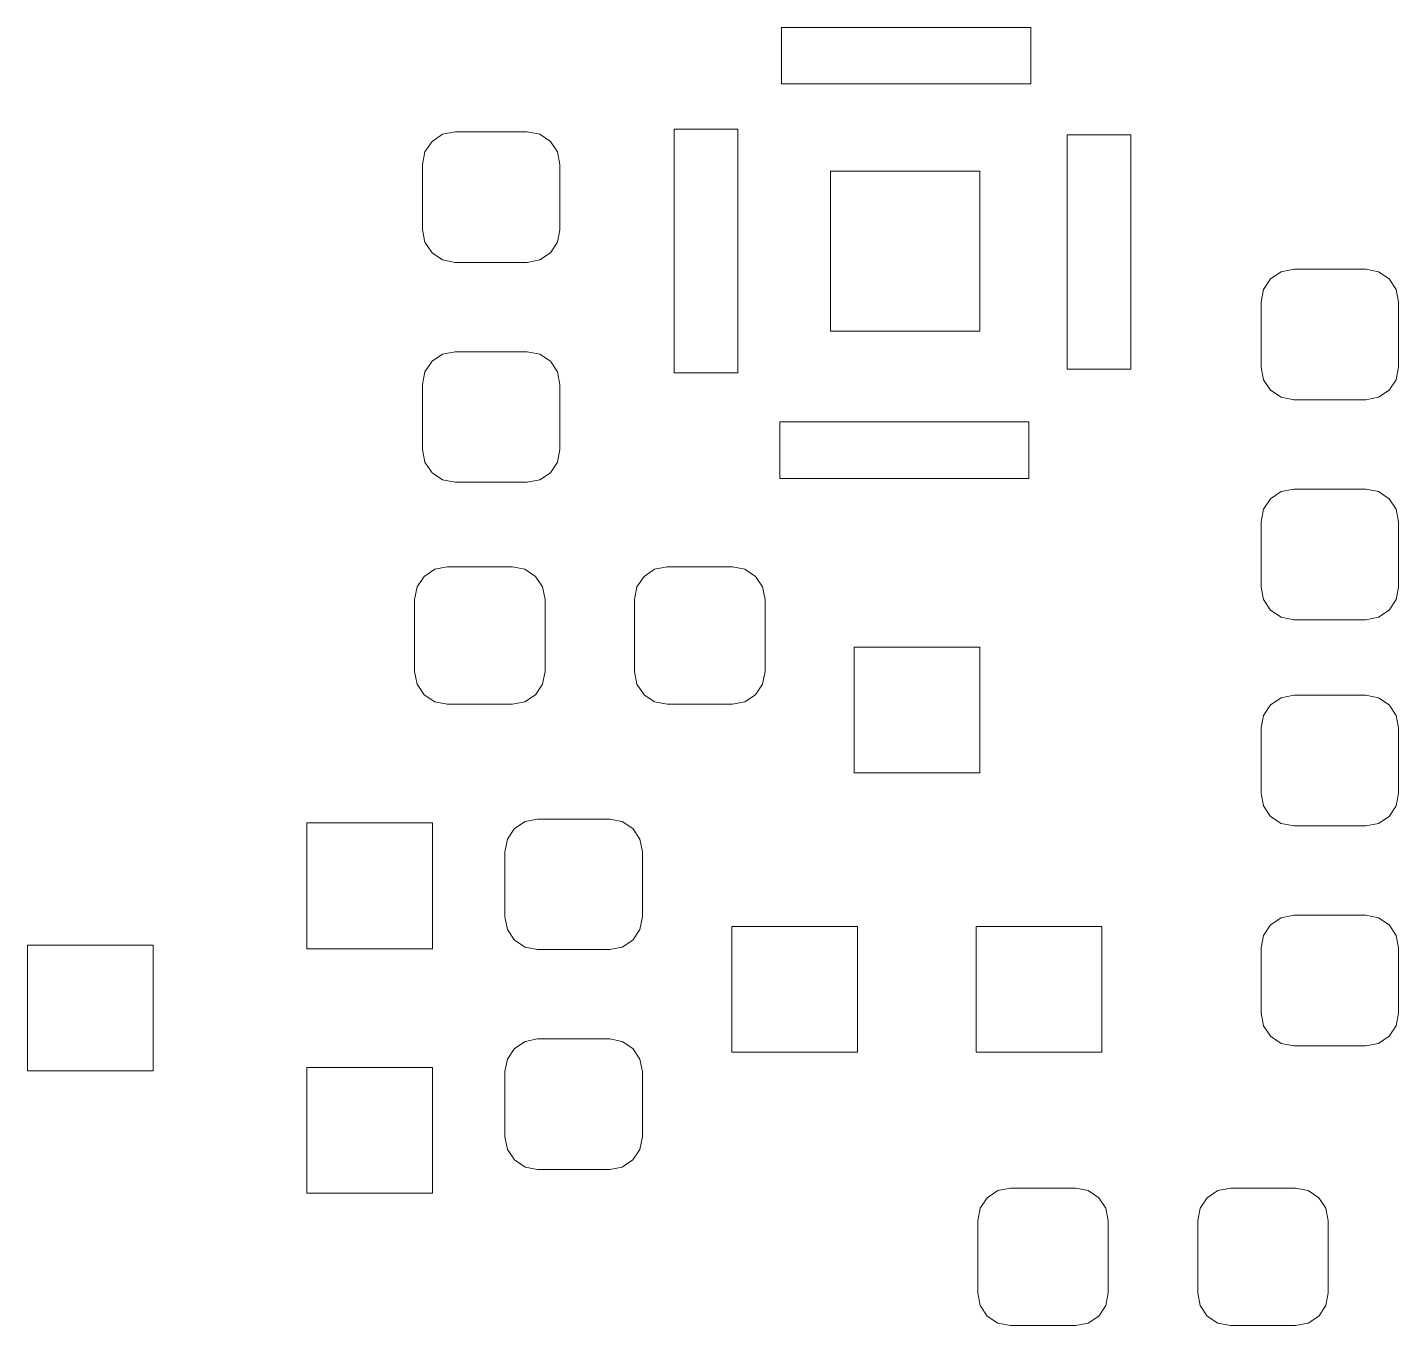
# Model space of a CAD drawing. Header units: millimetres. Extents: x -38 to 35, y -96 to 126.
# Drawn here: x 14.05 to 24.02, y 65.08 to 74.53 of the extents above; entities that cross this region are included whole.
import ezdxf

# ---------------------------------------------------------------- set-up
doc = ezdxf.new("R2010")
doc.units = ezdxf.units.MM
doc.header["$MEASUREMENT"] = 0
doc.layers.add('Layer 1', color=7, linetype='Continuous')

msp = doc.modelspace()

# ---------------------------------------------------------------- linework, layer by layer
at = {"layer": 'Layer 1', "color": 250, "lineweight": 20}
for points in [[(21.3439, 74.1182), (21.3439, 74.1182), (19.5314, 74.1182), (19.5314, 74.1182), (19.5314, 74.1182), (19.5314, 74.1182), (19.5314, 74.5284), (19.5314, 74.5284), (19.5314, 74.5284), (19.5314, 74.5284), (21.3439, 74.5284), (21.3439, 74.5284), (21.3439, 74.5284), (21.3439, 74.5284), (21.3439, 74.1182), (21.3439, 74.1182)], [(19.2139, 72.0148), (19.2139, 72.0148), (18.7509, 72.0148), (18.7509, 72.0148), (18.7509, 72.0148), (18.7509, 72.0148), (18.7509, 73.7876), (18.7509, 73.7876), (18.7509, 73.7876), (18.7509, 73.7876), (19.2139, 73.7876), (19.2139, 73.7876), (19.2139, 73.7876), (19.2139, 73.7876), (19.2139, 72.0148), (19.2139, 72.0148)], [(22.0715, 72.0414), (22.0715, 72.0414), (21.6085, 72.0414), (21.6085, 72.0414), (21.6085, 72.0414), (21.6085, 72.0414), (21.6085, 73.7479), (21.6085, 73.7479), (21.6085, 73.7479), (21.6085, 73.7479), (22.0715, 73.7479), (22.0715, 73.7479), (22.0715, 73.7479), (22.0715, 73.7479), (22.0715, 72.0414), (22.0715, 72.0414)], [(20.9735, 72.3192), (20.9735, 72.3192), (19.8887, 72.3192), (19.8887, 72.3192), (19.8887, 72.3192), (19.8887, 72.3192), (19.8887, 73.4834), (19.8887, 73.4834), (19.8887, 73.4834), (19.8887, 73.4834), (20.9735, 73.4834), (20.9735, 73.4834), (20.9735, 73.4834), (20.9735, 73.4834), (20.9735, 72.3192), (20.9735, 72.3192)], [(21.3307, 71.2475), (21.3307, 71.2475), (19.5182, 71.2475), (19.5182, 71.2475), (19.5182, 71.2475), (19.5182, 71.2475), (19.5182, 71.6577), (19.5182, 71.6577), (19.5182, 71.6577), (19.5182, 71.6577), (21.3307, 71.6577), (21.3307, 71.6577), (21.3307, 71.6577), (21.3307, 71.6577), (21.3307, 71.2475), (21.3307, 71.2475)]]:
    msp.add_open_spline(points, degree=3, knots=[0, 0, 0, 0, 0.2, 0.2, 0.2, 0.2, 0.4, 0.4, 0.4, 0.4, 0.6, 0.6, 0.6, 0.6, 1, 1, 1, 1], dxfattribs=at)
at = {"layer": 'Layer 1', "lineweight": 9}
for points, knots in [([(17.6822, 72.819), (17.6822, 72.819), (17.7731, 72.8371), (17.7731, 72.8371), (17.7731, 72.8371), (17.7731, 72.8371), (17.8501, 72.8886), (17.8501, 72.8886), (17.8501, 72.8886), (17.8501, 72.8886), (17.9016, 72.9656), (17.9016, 72.9656), (17.9016, 72.9656), (17.9016, 72.9656), (17.9197, 73.0565), (17.9197, 73.0565), (17.9197, 73.0565), (17.9197, 73.0565), (17.9197, 73.5315), (17.9197, 73.5315), (17.9197, 73.5315), (17.9197, 73.5315), (17.9016, 73.6224), (17.9016, 73.6224), (17.9016, 73.6224), (17.9016, 73.6224), (17.8501, 73.6994), (17.8501, 73.6994), (17.8501, 73.6994), (17.8501, 73.6994), (17.7731, 73.7509), (17.7731, 73.7509), (17.7731, 73.7509), (17.7731, 73.7509), (17.6822, 73.769), (17.6822, 73.769), (17.6822, 73.769), (17.6822, 73.769), (17.1572, 73.769), (17.1572, 73.769), (17.1572, 73.769), (17.1572, 73.769), (17.0663, 73.7509), (17.0663, 73.7509), (17.0663, 73.7509), (17.0663, 73.7509), (16.9893, 73.6994), (16.9893, 73.6994), (16.9893, 73.6994), (16.9893, 73.6994), (16.9378, 73.6224), (16.9378, 73.6224), (16.9378, 73.6224), (16.9378, 73.6224), (16.9197, 73.5315), (16.9197, 73.5315), (16.9197, 73.5315), (16.9197, 73.5315), (16.9197, 73.0565), (16.9197, 73.0565), (16.9197, 73.0565), (16.9197, 73.0565), (16.9378, 72.9656), (16.9378, 72.9656), (16.9378, 72.9656), (16.9378, 72.9656), (16.9893, 72.8886), (16.9893, 72.8886), (16.9893, 72.8886), (16.9893, 72.8886), (17.0663, 72.8371), (17.0663, 72.8371), (17.0663, 72.8371), (17.0663, 72.8371), (17.1572, 72.819), (17.1572, 72.819), (17.1572, 72.819), (17.1572, 72.819), (17.6822, 72.819), (17.6822, 72.819)], [0, 0, 0, 0, 0.047619, 0.047619, 0.047619, 0.047619, 0.095238, 0.095238, 0.095238, 0.095238, 0.142857, 0.142857, 0.142857, 0.142857, 0.190476, 0.190476, 0.190476, 0.190476, 0.238095, 0.238095, 0.238095, 0.238095, 0.285714, 0.285714, 0.285714, 0.285714, 0.333333, 0.333333, 0.333333, 0.333333, 0.380952, 0.380952, 0.380952, 0.380952, 0.428571, 0.428571, 0.428571, 0.428571, 0.47619, 0.47619, 0.47619, 0.47619, 0.52381, 0.52381, 0.52381, 0.52381, 0.571429, 0.571429, 0.571429, 0.571429, 0.619048, 0.619048, 0.619048, 0.619048, 0.666667, 0.666667, 0.666667, 0.666667, 0.714286, 0.714286, 0.714286, 0.714286, 0.761905, 0.761905, 0.761905, 0.761905, 0.809524, 0.809524, 0.809524, 0.809524, 0.857143, 0.857143, 0.857143, 0.857143, 0.904762, 0.904762, 0.904762, 0.904762, 1, 1, 1, 1]), ([(23.7822, 71.819), (23.7822, 71.819), (23.8731, 71.8371), (23.8731, 71.8371), (23.8731, 71.8371), (23.8731, 71.8371), (23.9501, 71.8886), (23.9501, 71.8886), (23.9501, 71.8886), (23.9501, 71.8886), (24.0016, 71.9656), (24.0016, 71.9656), (24.0016, 71.9656), (24.0016, 71.9656), (24.0197, 72.0565), (24.0197, 72.0565), (24.0197, 72.0565), (24.0197, 72.0565), (24.0197, 72.5315), (24.0197, 72.5315), (24.0197, 72.5315), (24.0197, 72.5315), (24.0016, 72.6224), (24.0016, 72.6224), (24.0016, 72.6224), (24.0016, 72.6224), (23.9501, 72.6994), (23.9501, 72.6994), (23.9501, 72.6994), (23.9501, 72.6994), (23.8731, 72.7509), (23.8731, 72.7509), (23.8731, 72.7509), (23.8731, 72.7509), (23.7822, 72.769), (23.7822, 72.769), (23.7822, 72.769), (23.7822, 72.769), (23.2572, 72.769), (23.2572, 72.769), (23.2572, 72.769), (23.2572, 72.769), (23.1663, 72.7509), (23.1663, 72.7509), (23.1663, 72.7509), (23.1663, 72.7509), (23.0893, 72.6994), (23.0893, 72.6994), (23.0893, 72.6994), (23.0893, 72.6994), (23.0378, 72.6224), (23.0378, 72.6224), (23.0378, 72.6224), (23.0378, 72.6224), (23.0197, 72.5315), (23.0197, 72.5315), (23.0197, 72.5315), (23.0197, 72.5315), (23.0197, 72.0565), (23.0197, 72.0565), (23.0197, 72.0565), (23.0197, 72.0565), (23.0378, 71.9656), (23.0378, 71.9656), (23.0378, 71.9656), (23.0378, 71.9656), (23.0893, 71.8886), (23.0893, 71.8886), (23.0893, 71.8886), (23.0893, 71.8886), (23.1663, 71.8371), (23.1663, 71.8371), (23.1663, 71.8371), (23.1663, 71.8371), (23.2572, 71.819), (23.2572, 71.819), (23.2572, 71.819), (23.2572, 71.819), (23.7822, 71.819), (23.7822, 71.819)], [0, 0, 0, 0, 0.047619, 0.047619, 0.047619, 0.047619, 0.095238, 0.095238, 0.095238, 0.095238, 0.142857, 0.142857, 0.142857, 0.142857, 0.190476, 0.190476, 0.190476, 0.190476, 0.238095, 0.238095, 0.238095, 0.238095, 0.285714, 0.285714, 0.285714, 0.285714, 0.333333, 0.333333, 0.333333, 0.333333, 0.380952, 0.380952, 0.380952, 0.380952, 0.428571, 0.428571, 0.428571, 0.428571, 0.47619, 0.47619, 0.47619, 0.47619, 0.52381, 0.52381, 0.52381, 0.52381, 0.571429, 0.571429, 0.571429, 0.571429, 0.619048, 0.619048, 0.619048, 0.619048, 0.666667, 0.666667, 0.666667, 0.666667, 0.714286, 0.714286, 0.714286, 0.714286, 0.761905, 0.761905, 0.761905, 0.761905, 0.809524, 0.809524, 0.809524, 0.809524, 0.857143, 0.857143, 0.857143, 0.857143, 0.904762, 0.904762, 0.904762, 0.904762, 1, 1, 1, 1]), ([(17.6822, 71.219), (17.6822, 71.219), (17.7731, 71.2371), (17.7731, 71.2371), (17.7731, 71.2371), (17.7731, 71.2371), (17.8501, 71.2886), (17.8501, 71.2886), (17.8501, 71.2886), (17.8501, 71.2886), (17.9016, 71.3656), (17.9016, 71.3656), (17.9016, 71.3656), (17.9016, 71.3656), (17.9197, 71.4565), (17.9197, 71.4565), (17.9197, 71.4565), (17.9197, 71.4565), (17.9197, 71.9315), (17.9197, 71.9315), (17.9197, 71.9315), (17.9197, 71.9315), (17.9016, 72.0224), (17.9016, 72.0224), (17.9016, 72.0224), (17.9016, 72.0224), (17.8501, 72.0994), (17.8501, 72.0994), (17.8501, 72.0994), (17.8501, 72.0994), (17.7731, 72.1509), (17.7731, 72.1509), (17.7731, 72.1509), (17.7731, 72.1509), (17.6822, 72.169), (17.6822, 72.169), (17.6822, 72.169), (17.6822, 72.169), (17.1572, 72.169), (17.1572, 72.169), (17.1572, 72.169), (17.1572, 72.169), (17.0663, 72.1509), (17.0663, 72.1509), (17.0663, 72.1509), (17.0663, 72.1509), (16.9893, 72.0994), (16.9893, 72.0994), (16.9893, 72.0994), (16.9893, 72.0994), (16.9378, 72.0224), (16.9378, 72.0224), (16.9378, 72.0224), (16.9378, 72.0224), (16.9197, 71.9315), (16.9197, 71.9315), (16.9197, 71.9315), (16.9197, 71.9315), (16.9197, 71.4565), (16.9197, 71.4565), (16.9197, 71.4565), (16.9197, 71.4565), (16.9378, 71.3656), (16.9378, 71.3656), (16.9378, 71.3656), (16.9378, 71.3656), (16.9893, 71.2886), (16.9893, 71.2886), (16.9893, 71.2886), (16.9893, 71.2886), (17.0663, 71.2371), (17.0663, 71.2371), (17.0663, 71.2371), (17.0663, 71.2371), (17.1572, 71.219), (17.1572, 71.219), (17.1572, 71.219), (17.1572, 71.219), (17.6822, 71.219), (17.6822, 71.219)], [0, 0, 0, 0, 0.047619, 0.047619, 0.047619, 0.047619, 0.095238, 0.095238, 0.095238, 0.095238, 0.142857, 0.142857, 0.142857, 0.142857, 0.190476, 0.190476, 0.190476, 0.190476, 0.238095, 0.238095, 0.238095, 0.238095, 0.285714, 0.285714, 0.285714, 0.285714, 0.333333, 0.333333, 0.333333, 0.333333, 0.380952, 0.380952, 0.380952, 0.380952, 0.428571, 0.428571, 0.428571, 0.428571, 0.47619, 0.47619, 0.47619, 0.47619, 0.52381, 0.52381, 0.52381, 0.52381, 0.571429, 0.571429, 0.571429, 0.571429, 0.619048, 0.619048, 0.619048, 0.619048, 0.666667, 0.666667, 0.666667, 0.666667, 0.714286, 0.714286, 0.714286, 0.714286, 0.761905, 0.761905, 0.761905, 0.761905, 0.809524, 0.809524, 0.809524, 0.809524, 0.857143, 0.857143, 0.857143, 0.857143, 0.904762, 0.904762, 0.904762, 0.904762, 1, 1, 1, 1]), ([(23.7822, 70.219), (23.7822, 70.219), (23.8731, 70.2371), (23.8731, 70.2371), (23.8731, 70.2371), (23.8731, 70.2371), (23.9501, 70.2886), (23.9501, 70.2886), (23.9501, 70.2886), (23.9501, 70.2886), (24.0016, 70.3656), (24.0016, 70.3656), (24.0016, 70.3656), (24.0016, 70.3656), (24.0197, 70.4565), (24.0197, 70.4565), (24.0197, 70.4565), (24.0197, 70.4565), (24.0197, 70.9315), (24.0197, 70.9315), (24.0197, 70.9315), (24.0197, 70.9315), (24.0016, 71.0224), (24.0016, 71.0224), (24.0016, 71.0224), (24.0016, 71.0224), (23.9501, 71.0994), (23.9501, 71.0994), (23.9501, 71.0994), (23.9501, 71.0994), (23.8731, 71.1509), (23.8731, 71.1509), (23.8731, 71.1509), (23.8731, 71.1509), (23.7822, 71.169), (23.7822, 71.169), (23.7822, 71.169), (23.7822, 71.169), (23.2572, 71.169), (23.2572, 71.169), (23.2572, 71.169), (23.2572, 71.169), (23.1663, 71.1509), (23.1663, 71.1509), (23.1663, 71.1509), (23.1663, 71.1509), (23.0893, 71.0994), (23.0893, 71.0994), (23.0893, 71.0994), (23.0893, 71.0994), (23.0378, 71.0224), (23.0378, 71.0224), (23.0378, 71.0224), (23.0378, 71.0224), (23.0197, 70.9315), (23.0197, 70.9315), (23.0197, 70.9315), (23.0197, 70.9315), (23.0197, 70.4565), (23.0197, 70.4565), (23.0197, 70.4565), (23.0197, 70.4565), (23.0378, 70.3656), (23.0378, 70.3656), (23.0378, 70.3656), (23.0378, 70.3656), (23.0893, 70.2886), (23.0893, 70.2886), (23.0893, 70.2886), (23.0893, 70.2886), (23.1663, 70.2371), (23.1663, 70.2371), (23.1663, 70.2371), (23.1663, 70.2371), (23.2572, 70.219), (23.2572, 70.219), (23.2572, 70.219), (23.2572, 70.219), (23.7822, 70.219), (23.7822, 70.219)], [0, 0, 0, 0, 0.047619, 0.047619, 0.047619, 0.047619, 0.095238, 0.095238, 0.095238, 0.095238, 0.142857, 0.142857, 0.142857, 0.142857, 0.190476, 0.190476, 0.190476, 0.190476, 0.238095, 0.238095, 0.238095, 0.238095, 0.285714, 0.285714, 0.285714, 0.285714, 0.333333, 0.333333, 0.333333, 0.333333, 0.380952, 0.380952, 0.380952, 0.380952, 0.428571, 0.428571, 0.428571, 0.428571, 0.47619, 0.47619, 0.47619, 0.47619, 0.52381, 0.52381, 0.52381, 0.52381, 0.571429, 0.571429, 0.571429, 0.571429, 0.619048, 0.619048, 0.619048, 0.619048, 0.666667, 0.666667, 0.666667, 0.666667, 0.714286, 0.714286, 0.714286, 0.714286, 0.761905, 0.761905, 0.761905, 0.761905, 0.809524, 0.809524, 0.809524, 0.809524, 0.857143, 0.857143, 0.857143, 0.857143, 0.904762, 0.904762, 0.904762, 0.904762, 1, 1, 1, 1]), ([(16.8622, 69.8414), (16.8622, 69.8414), (16.8803, 69.7505), (16.8803, 69.7505), (16.8803, 69.7505), (16.8803, 69.7505), (16.9318, 69.6735), (16.9318, 69.6735), (16.9318, 69.6735), (16.9318, 69.6735), (17.0088, 69.622), (17.0088, 69.622), (17.0088, 69.622), (17.0088, 69.622), (17.0997, 69.6039), (17.0997, 69.6039), (17.0997, 69.6039), (17.0997, 69.6039), (17.5747, 69.6039), (17.5747, 69.6039), (17.5747, 69.6039), (17.5747, 69.6039), (17.6656, 69.622), (17.6656, 69.622), (17.6656, 69.622), (17.6656, 69.622), (17.7426, 69.6735), (17.7426, 69.6735), (17.7426, 69.6735), (17.7426, 69.6735), (17.7941, 69.7505), (17.7941, 69.7505), (17.7941, 69.7505), (17.7941, 69.7505), (17.8122, 69.8414), (17.8122, 69.8414), (17.8122, 69.8414), (17.8122, 69.8414), (17.8122, 70.3664), (17.8122, 70.3664), (17.8122, 70.3664), (17.8122, 70.3664), (17.7941, 70.4573), (17.7941, 70.4573), (17.7941, 70.4573), (17.7941, 70.4573), (17.7426, 70.5343), (17.7426, 70.5343), (17.7426, 70.5343), (17.7426, 70.5343), (17.6656, 70.5858), (17.6656, 70.5858), (17.6656, 70.5858), (17.6656, 70.5858), (17.5747, 70.6039), (17.5747, 70.6039), (17.5747, 70.6039), (17.5747, 70.6039), (17.0997, 70.6039), (17.0997, 70.6039), (17.0997, 70.6039), (17.0997, 70.6039), (17.0088, 70.5858), (17.0088, 70.5858), (17.0088, 70.5858), (17.0088, 70.5858), (16.9318, 70.5343), (16.9318, 70.5343), (16.9318, 70.5343), (16.9318, 70.5343), (16.8803, 70.4573), (16.8803, 70.4573), (16.8803, 70.4573), (16.8803, 70.4573), (16.8622, 70.3664), (16.8622, 70.3664), (16.8622, 70.3664), (16.8622, 70.3664), (16.8622, 69.8414), (16.8622, 69.8414)], [0, 0, 0, 0, 0.047619, 0.047619, 0.047619, 0.047619, 0.095238, 0.095238, 0.095238, 0.095238, 0.142857, 0.142857, 0.142857, 0.142857, 0.190476, 0.190476, 0.190476, 0.190476, 0.238095, 0.238095, 0.238095, 0.238095, 0.285714, 0.285714, 0.285714, 0.285714, 0.333333, 0.333333, 0.333333, 0.333333, 0.380952, 0.380952, 0.380952, 0.380952, 0.428571, 0.428571, 0.428571, 0.428571, 0.47619, 0.47619, 0.47619, 0.47619, 0.52381, 0.52381, 0.52381, 0.52381, 0.571429, 0.571429, 0.571429, 0.571429, 0.619048, 0.619048, 0.619048, 0.619048, 0.666667, 0.666667, 0.666667, 0.666667, 0.714286, 0.714286, 0.714286, 0.714286, 0.761905, 0.761905, 0.761905, 0.761905, 0.809524, 0.809524, 0.809524, 0.809524, 0.857143, 0.857143, 0.857143, 0.857143, 0.904762, 0.904762, 0.904762, 0.904762, 1, 1, 1, 1]), ([(18.4622, 69.8414), (18.4622, 69.8414), (18.4803, 69.7505), (18.4803, 69.7505), (18.4803, 69.7505), (18.4803, 69.7505), (18.5318, 69.6735), (18.5318, 69.6735), (18.5318, 69.6735), (18.5318, 69.6735), (18.6088, 69.622), (18.6088, 69.622), (18.6088, 69.622), (18.6088, 69.622), (18.6997, 69.6039), (18.6997, 69.6039), (18.6997, 69.6039), (18.6997, 69.6039), (19.1747, 69.6039), (19.1747, 69.6039), (19.1747, 69.6039), (19.1747, 69.6039), (19.2656, 69.622), (19.2656, 69.622), (19.2656, 69.622), (19.2656, 69.622), (19.3426, 69.6735), (19.3426, 69.6735), (19.3426, 69.6735), (19.3426, 69.6735), (19.3941, 69.7505), (19.3941, 69.7505), (19.3941, 69.7505), (19.3941, 69.7505), (19.4122, 69.8414), (19.4122, 69.8414), (19.4122, 69.8414), (19.4122, 69.8414), (19.4122, 70.3664), (19.4122, 70.3664), (19.4122, 70.3664), (19.4122, 70.3664), (19.3941, 70.4573), (19.3941, 70.4573), (19.3941, 70.4573), (19.3941, 70.4573), (19.3426, 70.5343), (19.3426, 70.5343), (19.3426, 70.5343), (19.3426, 70.5343), (19.2656, 70.5858), (19.2656, 70.5858), (19.2656, 70.5858), (19.2656, 70.5858), (19.1747, 70.6039), (19.1747, 70.6039), (19.1747, 70.6039), (19.1747, 70.6039), (18.6997, 70.6039), (18.6997, 70.6039), (18.6997, 70.6039), (18.6997, 70.6039), (18.6088, 70.5858), (18.6088, 70.5858), (18.6088, 70.5858), (18.6088, 70.5858), (18.5318, 70.5343), (18.5318, 70.5343), (18.5318, 70.5343), (18.5318, 70.5343), (18.4803, 70.4573), (18.4803, 70.4573), (18.4803, 70.4573), (18.4803, 70.4573), (18.4622, 70.3664), (18.4622, 70.3664), (18.4622, 70.3664), (18.4622, 70.3664), (18.4622, 69.8414), (18.4622, 69.8414)], [0, 0, 0, 0, 0.047619, 0.047619, 0.047619, 0.047619, 0.095238, 0.095238, 0.095238, 0.095238, 0.142857, 0.142857, 0.142857, 0.142857, 0.190476, 0.190476, 0.190476, 0.190476, 0.238095, 0.238095, 0.238095, 0.238095, 0.285714, 0.285714, 0.285714, 0.285714, 0.333333, 0.333333, 0.333333, 0.333333, 0.380952, 0.380952, 0.380952, 0.380952, 0.428571, 0.428571, 0.428571, 0.428571, 0.47619, 0.47619, 0.47619, 0.47619, 0.52381, 0.52381, 0.52381, 0.52381, 0.571429, 0.571429, 0.571429, 0.571429, 0.619048, 0.619048, 0.619048, 0.619048, 0.666667, 0.666667, 0.666667, 0.666667, 0.714286, 0.714286, 0.714286, 0.714286, 0.761905, 0.761905, 0.761905, 0.761905, 0.809524, 0.809524, 0.809524, 0.809524, 0.857143, 0.857143, 0.857143, 0.857143, 0.904762, 0.904762, 0.904762, 0.904762, 1, 1, 1, 1]), ([(20.9734, 69.1045), (20.9734, 69.1045), (20.9734, 70.0189), (20.9734, 70.0189), (20.9734, 70.0189), (20.9734, 70.0189), (20.059, 70.0189), (20.059, 70.0189), (20.059, 70.0189), (20.059, 70.0189), (20.059, 69.1045), (20.059, 69.1045), (20.059, 69.1045), (20.059, 69.1045), (20.9734, 69.1045), (20.9734, 69.1045)], [0, 0, 0, 0, 0.2, 0.2, 0.2, 0.2, 0.4, 0.4, 0.4, 0.4, 0.6, 0.6, 0.6, 0.6, 1, 1, 1, 1]), ([(23.7822, 68.719), (23.7822, 68.719), (23.8731, 68.7371), (23.8731, 68.7371), (23.8731, 68.7371), (23.8731, 68.7371), (23.9501, 68.7886), (23.9501, 68.7886), (23.9501, 68.7886), (23.9501, 68.7886), (24.0016, 68.8656), (24.0016, 68.8656), (24.0016, 68.8656), (24.0016, 68.8656), (24.0197, 68.9565), (24.0197, 68.9565), (24.0197, 68.9565), (24.0197, 68.9565), (24.0197, 69.4315), (24.0197, 69.4315), (24.0197, 69.4315), (24.0197, 69.4315), (24.0016, 69.5224), (24.0016, 69.5224), (24.0016, 69.5224), (24.0016, 69.5224), (23.9501, 69.5994), (23.9501, 69.5994), (23.9501, 69.5994), (23.9501, 69.5994), (23.8731, 69.6509), (23.8731, 69.6509), (23.8731, 69.6509), (23.8731, 69.6509), (23.7822, 69.669), (23.7822, 69.669), (23.7822, 69.669), (23.7822, 69.669), (23.2572, 69.669), (23.2572, 69.669), (23.2572, 69.669), (23.2572, 69.669), (23.1663, 69.6509), (23.1663, 69.6509), (23.1663, 69.6509), (23.1663, 69.6509), (23.0893, 69.5994), (23.0893, 69.5994), (23.0893, 69.5994), (23.0893, 69.5994), (23.0378, 69.5224), (23.0378, 69.5224), (23.0378, 69.5224), (23.0378, 69.5224), (23.0197, 69.4315), (23.0197, 69.4315), (23.0197, 69.4315), (23.0197, 69.4315), (23.0197, 68.9565), (23.0197, 68.9565), (23.0197, 68.9565), (23.0197, 68.9565), (23.0378, 68.8656), (23.0378, 68.8656), (23.0378, 68.8656), (23.0378, 68.8656), (23.0893, 68.7886), (23.0893, 68.7886), (23.0893, 68.7886), (23.0893, 68.7886), (23.1663, 68.7371), (23.1663, 68.7371), (23.1663, 68.7371), (23.1663, 68.7371), (23.2572, 68.719), (23.2572, 68.719), (23.2572, 68.719), (23.2572, 68.719), (23.7822, 68.719), (23.7822, 68.719)], [0, 0, 0, 0, 0.047619, 0.047619, 0.047619, 0.047619, 0.095238, 0.095238, 0.095238, 0.095238, 0.142857, 0.142857, 0.142857, 0.142857, 0.190476, 0.190476, 0.190476, 0.190476, 0.238095, 0.238095, 0.238095, 0.238095, 0.285714, 0.285714, 0.285714, 0.285714, 0.333333, 0.333333, 0.333333, 0.333333, 0.380952, 0.380952, 0.380952, 0.380952, 0.428571, 0.428571, 0.428571, 0.428571, 0.47619, 0.47619, 0.47619, 0.47619, 0.52381, 0.52381, 0.52381, 0.52381, 0.571429, 0.571429, 0.571429, 0.571429, 0.619048, 0.619048, 0.619048, 0.619048, 0.666667, 0.666667, 0.666667, 0.666667, 0.714286, 0.714286, 0.714286, 0.714286, 0.761905, 0.761905, 0.761905, 0.761905, 0.809524, 0.809524, 0.809524, 0.809524, 0.857143, 0.857143, 0.857143, 0.857143, 0.904762, 0.904762, 0.904762, 0.904762, 1, 1, 1, 1]), ([(16.9929, 68.7402), (16.9929, 68.7402), (16.0785, 68.7402), (16.0785, 68.7402), (16.0785, 68.7402), (16.0785, 68.7402), (16.0785, 67.8258), (16.0785, 67.8258), (16.0785, 67.8258), (16.0785, 67.8258), (16.9929, 67.8258), (16.9929, 67.8258), (16.9929, 67.8258), (16.9929, 67.8258), (16.9929, 68.7402), (16.9929, 68.7402)], [0, 0, 0, 0, 0.2, 0.2, 0.2, 0.2, 0.4, 0.4, 0.4, 0.4, 0.6, 0.6, 0.6, 0.6, 1, 1, 1, 1]), ([(17.7572, 68.769), (17.7572, 68.769), (17.6663, 68.7509), (17.6663, 68.7509), (17.6663, 68.7509), (17.6663, 68.7509), (17.5893, 68.6994), (17.5893, 68.6994), (17.5893, 68.6994), (17.5893, 68.6994), (17.5378, 68.6224), (17.5378, 68.6224), (17.5378, 68.6224), (17.5378, 68.6224), (17.5197, 68.5315), (17.5197, 68.5315), (17.5197, 68.5315), (17.5197, 68.5315), (17.5197, 68.0565), (17.5197, 68.0565), (17.5197, 68.0565), (17.5197, 68.0565), (17.5378, 67.9656), (17.5378, 67.9656), (17.5378, 67.9656), (17.5378, 67.9656), (17.5893, 67.8886), (17.5893, 67.8886), (17.5893, 67.8886), (17.5893, 67.8886), (17.6663, 67.8371), (17.6663, 67.8371), (17.6663, 67.8371), (17.6663, 67.8371), (17.7572, 67.819), (17.7572, 67.819), (17.7572, 67.819), (17.7572, 67.819), (18.2822, 67.819), (18.2822, 67.819), (18.2822, 67.819), (18.2822, 67.819), (18.3731, 67.8371), (18.3731, 67.8371), (18.3731, 67.8371), (18.3731, 67.8371), (18.4501, 67.8886), (18.4501, 67.8886), (18.4501, 67.8886), (18.4501, 67.8886), (18.5016, 67.9656), (18.5016, 67.9656), (18.5016, 67.9656), (18.5016, 67.9656), (18.5197, 68.0565), (18.5197, 68.0565), (18.5197, 68.0565), (18.5197, 68.0565), (18.5197, 68.5315), (18.5197, 68.5315), (18.5197, 68.5315), (18.5197, 68.5315), (18.5016, 68.6224), (18.5016, 68.6224), (18.5016, 68.6224), (18.5016, 68.6224), (18.4501, 68.6994), (18.4501, 68.6994), (18.4501, 68.6994), (18.4501, 68.6994), (18.3731, 68.7509), (18.3731, 68.7509), (18.3731, 68.7509), (18.3731, 68.7509), (18.2822, 68.769), (18.2822, 68.769), (18.2822, 68.769), (18.2822, 68.769), (17.7572, 68.769), (17.7572, 68.769)], [0, 0, 0, 0, 0.047619, 0.047619, 0.047619, 0.047619, 0.095238, 0.095238, 0.095238, 0.095238, 0.142857, 0.142857, 0.142857, 0.142857, 0.190476, 0.190476, 0.190476, 0.190476, 0.238095, 0.238095, 0.238095, 0.238095, 0.285714, 0.285714, 0.285714, 0.285714, 0.333333, 0.333333, 0.333333, 0.333333, 0.380952, 0.380952, 0.380952, 0.380952, 0.428571, 0.428571, 0.428571, 0.428571, 0.47619, 0.47619, 0.47619, 0.47619, 0.52381, 0.52381, 0.52381, 0.52381, 0.571429, 0.571429, 0.571429, 0.571429, 0.619048, 0.619048, 0.619048, 0.619048, 0.666667, 0.666667, 0.666667, 0.666667, 0.714286, 0.714286, 0.714286, 0.714286, 0.761905, 0.761905, 0.761905, 0.761905, 0.809524, 0.809524, 0.809524, 0.809524, 0.857143, 0.857143, 0.857143, 0.857143, 0.904762, 0.904762, 0.904762, 0.904762, 1, 1, 1, 1]), ([(23.7822, 67.119), (23.7822, 67.119), (23.8731, 67.1371), (23.8731, 67.1371), (23.8731, 67.1371), (23.8731, 67.1371), (23.9501, 67.1886), (23.9501, 67.1886), (23.9501, 67.1886), (23.9501, 67.1886), (24.0016, 67.2656), (24.0016, 67.2656), (24.0016, 67.2656), (24.0016, 67.2656), (24.0197, 67.3565), (24.0197, 67.3565), (24.0197, 67.3565), (24.0197, 67.3565), (24.0197, 67.8315), (24.0197, 67.8315), (24.0197, 67.8315), (24.0197, 67.8315), (24.0016, 67.9224), (24.0016, 67.9224), (24.0016, 67.9224), (24.0016, 67.9224), (23.9501, 67.9994), (23.9501, 67.9994), (23.9501, 67.9994), (23.9501, 67.9994), (23.8731, 68.0509), (23.8731, 68.0509), (23.8731, 68.0509), (23.8731, 68.0509), (23.7822, 68.069), (23.7822, 68.069), (23.7822, 68.069), (23.7822, 68.069), (23.2572, 68.069), (23.2572, 68.069), (23.2572, 68.069), (23.2572, 68.069), (23.1663, 68.0509), (23.1663, 68.0509), (23.1663, 68.0509), (23.1663, 68.0509), (23.0893, 67.9994), (23.0893, 67.9994), (23.0893, 67.9994), (23.0893, 67.9994), (23.0378, 67.9224), (23.0378, 67.9224), (23.0378, 67.9224), (23.0378, 67.9224), (23.0197, 67.8315), (23.0197, 67.8315), (23.0197, 67.8315), (23.0197, 67.8315), (23.0197, 67.3565), (23.0197, 67.3565), (23.0197, 67.3565), (23.0197, 67.3565), (23.0378, 67.2656), (23.0378, 67.2656), (23.0378, 67.2656), (23.0378, 67.2656), (23.0893, 67.1886), (23.0893, 67.1886), (23.0893, 67.1886), (23.0893, 67.1886), (23.1663, 67.1371), (23.1663, 67.1371), (23.1663, 67.1371), (23.1663, 67.1371), (23.2572, 67.119), (23.2572, 67.119), (23.2572, 67.119), (23.2572, 67.119), (23.7822, 67.119), (23.7822, 67.119)], [0, 0, 0, 0, 0.047619, 0.047619, 0.047619, 0.047619, 0.095238, 0.095238, 0.095238, 0.095238, 0.142857, 0.142857, 0.142857, 0.142857, 0.190476, 0.190476, 0.190476, 0.190476, 0.238095, 0.238095, 0.238095, 0.238095, 0.285714, 0.285714, 0.285714, 0.285714, 0.333333, 0.333333, 0.333333, 0.333333, 0.380952, 0.380952, 0.380952, 0.380952, 0.428571, 0.428571, 0.428571, 0.428571, 0.47619, 0.47619, 0.47619, 0.47619, 0.52381, 0.52381, 0.52381, 0.52381, 0.571429, 0.571429, 0.571429, 0.571429, 0.619048, 0.619048, 0.619048, 0.619048, 0.666667, 0.666667, 0.666667, 0.666667, 0.714286, 0.714286, 0.714286, 0.714286, 0.761905, 0.761905, 0.761905, 0.761905, 0.809524, 0.809524, 0.809524, 0.809524, 0.857143, 0.857143, 0.857143, 0.857143, 0.904762, 0.904762, 0.904762, 0.904762, 1, 1, 1, 1]), ([(20.0844, 67.0725), (20.0844, 67.0725), (20.0844, 67.9869), (20.0844, 67.9869), (20.0844, 67.9869), (20.0844, 67.9869), (19.17, 67.9869), (19.17, 67.9869), (19.17, 67.9869), (19.17, 67.9869), (19.17, 67.0725), (19.17, 67.0725), (19.17, 67.0725), (19.17, 67.0725), (20.0844, 67.0725), (20.0844, 67.0725)], [0, 0, 0, 0, 0.2, 0.2, 0.2, 0.2, 0.4, 0.4, 0.4, 0.4, 0.6, 0.6, 0.6, 0.6, 1, 1, 1, 1]), ([(21.8624, 67.0725), (21.8624, 67.0725), (21.8624, 67.9869), (21.8624, 67.9869), (21.8624, 67.9869), (21.8624, 67.9869), (20.948, 67.9869), (20.948, 67.9869), (20.948, 67.9869), (20.948, 67.9869), (20.948, 67.0725), (20.948, 67.0725), (20.948, 67.0725), (20.948, 67.0725), (21.8624, 67.0725), (21.8624, 67.0725)], [0, 0, 0, 0, 0.2, 0.2, 0.2, 0.2, 0.4, 0.4, 0.4, 0.4, 0.6, 0.6, 0.6, 0.6, 1, 1, 1, 1]), ([(14.9609, 67.8512), (14.9609, 67.8512), (14.0465, 67.8512), (14.0465, 67.8512), (14.0465, 67.8512), (14.0465, 67.8512), (14.0465, 66.9368), (14.0465, 66.9368), (14.0465, 66.9368), (14.0465, 66.9368), (14.9609, 66.9368), (14.9609, 66.9368), (14.9609, 66.9368), (14.9609, 66.9368), (14.9609, 67.8512), (14.9609, 67.8512)], [0, 0, 0, 0, 0.2, 0.2, 0.2, 0.2, 0.4, 0.4, 0.4, 0.4, 0.6, 0.6, 0.6, 0.6, 1, 1, 1, 1]), ([(17.7572, 67.169), (17.7572, 67.169), (17.6663, 67.1509), (17.6663, 67.1509), (17.6663, 67.1509), (17.6663, 67.1509), (17.5893, 67.0994), (17.5893, 67.0994), (17.5893, 67.0994), (17.5893, 67.0994), (17.5378, 67.0224), (17.5378, 67.0224), (17.5378, 67.0224), (17.5378, 67.0224), (17.5197, 66.9315), (17.5197, 66.9315), (17.5197, 66.9315), (17.5197, 66.9315), (17.5197, 66.4565), (17.5197, 66.4565), (17.5197, 66.4565), (17.5197, 66.4565), (17.5378, 66.3656), (17.5378, 66.3656), (17.5378, 66.3656), (17.5378, 66.3656), (17.5893, 66.2886), (17.5893, 66.2886), (17.5893, 66.2886), (17.5893, 66.2886), (17.6663, 66.2371), (17.6663, 66.2371), (17.6663, 66.2371), (17.6663, 66.2371), (17.7572, 66.219), (17.7572, 66.219), (17.7572, 66.219), (17.7572, 66.219), (18.2822, 66.219), (18.2822, 66.219), (18.2822, 66.219), (18.2822, 66.219), (18.3731, 66.2371), (18.3731, 66.2371), (18.3731, 66.2371), (18.3731, 66.2371), (18.4501, 66.2886), (18.4501, 66.2886), (18.4501, 66.2886), (18.4501, 66.2886), (18.5016, 66.3656), (18.5016, 66.3656), (18.5016, 66.3656), (18.5016, 66.3656), (18.5197, 66.4565), (18.5197, 66.4565), (18.5197, 66.4565), (18.5197, 66.4565), (18.5197, 66.9315), (18.5197, 66.9315), (18.5197, 66.9315), (18.5197, 66.9315), (18.5016, 67.0224), (18.5016, 67.0224), (18.5016, 67.0224), (18.5016, 67.0224), (18.4501, 67.0994), (18.4501, 67.0994), (18.4501, 67.0994), (18.4501, 67.0994), (18.3731, 67.1509), (18.3731, 67.1509), (18.3731, 67.1509), (18.3731, 67.1509), (18.2822, 67.169), (18.2822, 67.169), (18.2822, 67.169), (18.2822, 67.169), (17.7572, 67.169), (17.7572, 67.169)], [0, 0, 0, 0, 0.047619, 0.047619, 0.047619, 0.047619, 0.095238, 0.095238, 0.095238, 0.095238, 0.142857, 0.142857, 0.142857, 0.142857, 0.190476, 0.190476, 0.190476, 0.190476, 0.238095, 0.238095, 0.238095, 0.238095, 0.285714, 0.285714, 0.285714, 0.285714, 0.333333, 0.333333, 0.333333, 0.333333, 0.380952, 0.380952, 0.380952, 0.380952, 0.428571, 0.428571, 0.428571, 0.428571, 0.47619, 0.47619, 0.47619, 0.47619, 0.52381, 0.52381, 0.52381, 0.52381, 0.571429, 0.571429, 0.571429, 0.571429, 0.619048, 0.619048, 0.619048, 0.619048, 0.666667, 0.666667, 0.666667, 0.666667, 0.714286, 0.714286, 0.714286, 0.714286, 0.761905, 0.761905, 0.761905, 0.761905, 0.809524, 0.809524, 0.809524, 0.809524, 0.857143, 0.857143, 0.857143, 0.857143, 0.904762, 0.904762, 0.904762, 0.904762, 1, 1, 1, 1]), ([(16.9929, 66.9622), (16.9929, 66.9622), (16.0785, 66.9622), (16.0785, 66.9622), (16.0785, 66.9622), (16.0785, 66.9622), (16.0785, 66.0478), (16.0785, 66.0478), (16.0785, 66.0478), (16.0785, 66.0478), (16.9929, 66.0478), (16.9929, 66.0478), (16.9929, 66.0478), (16.9929, 66.0478), (16.9929, 66.9622), (16.9929, 66.9622)], [0, 0, 0, 0, 0.2, 0.2, 0.2, 0.2, 0.4, 0.4, 0.4, 0.4, 0.6, 0.6, 0.6, 0.6, 1, 1, 1, 1]), ([(21.9085, 65.8461), (21.9085, 65.8461), (21.8904, 65.937), (21.8904, 65.937), (21.8904, 65.937), (21.8904, 65.937), (21.8389, 66.014), (21.8389, 66.014), (21.8389, 66.014), (21.8389, 66.014), (21.7619, 66.0655), (21.7619, 66.0655), (21.7619, 66.0655), (21.7619, 66.0655), (21.671, 66.0836), (21.671, 66.0836), (21.671, 66.0836), (21.671, 66.0836), (21.196, 66.0836), (21.196, 66.0836), (21.196, 66.0836), (21.196, 66.0836), (21.1051, 66.0655), (21.1051, 66.0655), (21.1051, 66.0655), (21.1051, 66.0655), (21.0281, 66.014), (21.0281, 66.014), (21.0281, 66.014), (21.0281, 66.014), (20.9766, 65.937), (20.9766, 65.937), (20.9766, 65.937), (20.9766, 65.937), (20.9585, 65.8461), (20.9585, 65.8461), (20.9585, 65.8461), (20.9585, 65.8461), (20.9585, 65.3211), (20.9585, 65.3211), (20.9585, 65.3211), (20.9585, 65.3211), (20.9766, 65.2302), (20.9766, 65.2302), (20.9766, 65.2302), (20.9766, 65.2302), (21.0281, 65.1532), (21.0281, 65.1532), (21.0281, 65.1532), (21.0281, 65.1532), (21.1051, 65.1017), (21.1051, 65.1017), (21.1051, 65.1017), (21.1051, 65.1017), (21.196, 65.0836), (21.196, 65.0836), (21.196, 65.0836), (21.196, 65.0836), (21.671, 65.0836), (21.671, 65.0836), (21.671, 65.0836), (21.671, 65.0836), (21.7619, 65.1017), (21.7619, 65.1017), (21.7619, 65.1017), (21.7619, 65.1017), (21.8389, 65.1532), (21.8389, 65.1532), (21.8389, 65.1532), (21.8389, 65.1532), (21.8904, 65.2302), (21.8904, 65.2302), (21.8904, 65.2302), (21.8904, 65.2302), (21.9085, 65.3211), (21.9085, 65.3211), (21.9085, 65.3211), (21.9085, 65.3211), (21.9085, 65.8461), (21.9085, 65.8461)], [0, 0, 0, 0, 0.047619, 0.047619, 0.047619, 0.047619, 0.095238, 0.095238, 0.095238, 0.095238, 0.142857, 0.142857, 0.142857, 0.142857, 0.190476, 0.190476, 0.190476, 0.190476, 0.238095, 0.238095, 0.238095, 0.238095, 0.285714, 0.285714, 0.285714, 0.285714, 0.333333, 0.333333, 0.333333, 0.333333, 0.380952, 0.380952, 0.380952, 0.380952, 0.428571, 0.428571, 0.428571, 0.428571, 0.47619, 0.47619, 0.47619, 0.47619, 0.52381, 0.52381, 0.52381, 0.52381, 0.571429, 0.571429, 0.571429, 0.571429, 0.619048, 0.619048, 0.619048, 0.619048, 0.666667, 0.666667, 0.666667, 0.666667, 0.714286, 0.714286, 0.714286, 0.714286, 0.761905, 0.761905, 0.761905, 0.761905, 0.809524, 0.809524, 0.809524, 0.809524, 0.857143, 0.857143, 0.857143, 0.857143, 0.904762, 0.904762, 0.904762, 0.904762, 1, 1, 1, 1]), ([(23.5085, 65.8461), (23.5085, 65.8461), (23.4904, 65.937), (23.4904, 65.937), (23.4904, 65.937), (23.4904, 65.937), (23.4389, 66.014), (23.4389, 66.014), (23.4389, 66.014), (23.4389, 66.014), (23.3619, 66.0655), (23.3619, 66.0655), (23.3619, 66.0655), (23.3619, 66.0655), (23.271, 66.0836), (23.271, 66.0836), (23.271, 66.0836), (23.271, 66.0836), (22.796, 66.0836), (22.796, 66.0836), (22.796, 66.0836), (22.796, 66.0836), (22.7051, 66.0655), (22.7051, 66.0655), (22.7051, 66.0655), (22.7051, 66.0655), (22.6281, 66.014), (22.6281, 66.014), (22.6281, 66.014), (22.6281, 66.014), (22.5766, 65.937), (22.5766, 65.937), (22.5766, 65.937), (22.5766, 65.937), (22.5585, 65.8461), (22.5585, 65.8461), (22.5585, 65.8461), (22.5585, 65.8461), (22.5585, 65.3211), (22.5585, 65.3211), (22.5585, 65.3211), (22.5585, 65.3211), (22.5766, 65.2302), (22.5766, 65.2302), (22.5766, 65.2302), (22.5766, 65.2302), (22.6281, 65.1532), (22.6281, 65.1532), (22.6281, 65.1532), (22.6281, 65.1532), (22.7051, 65.1017), (22.7051, 65.1017), (22.7051, 65.1017), (22.7051, 65.1017), (22.796, 65.0836), (22.796, 65.0836), (22.796, 65.0836), (22.796, 65.0836), (23.271, 65.0836), (23.271, 65.0836), (23.271, 65.0836), (23.271, 65.0836), (23.3619, 65.1017), (23.3619, 65.1017), (23.3619, 65.1017), (23.3619, 65.1017), (23.4389, 65.1532), (23.4389, 65.1532), (23.4389, 65.1532), (23.4389, 65.1532), (23.4904, 65.2302), (23.4904, 65.2302), (23.4904, 65.2302), (23.4904, 65.2302), (23.5085, 65.3211), (23.5085, 65.3211), (23.5085, 65.3211), (23.5085, 65.3211), (23.5085, 65.8461), (23.5085, 65.8461)], [0, 0, 0, 0, 0.047619, 0.047619, 0.047619, 0.047619, 0.095238, 0.095238, 0.095238, 0.095238, 0.142857, 0.142857, 0.142857, 0.142857, 0.190476, 0.190476, 0.190476, 0.190476, 0.238095, 0.238095, 0.238095, 0.238095, 0.285714, 0.285714, 0.285714, 0.285714, 0.333333, 0.333333, 0.333333, 0.333333, 0.380952, 0.380952, 0.380952, 0.380952, 0.428571, 0.428571, 0.428571, 0.428571, 0.47619, 0.47619, 0.47619, 0.47619, 0.52381, 0.52381, 0.52381, 0.52381, 0.571429, 0.571429, 0.571429, 0.571429, 0.619048, 0.619048, 0.619048, 0.619048, 0.666667, 0.666667, 0.666667, 0.666667, 0.714286, 0.714286, 0.714286, 0.714286, 0.761905, 0.761905, 0.761905, 0.761905, 0.809524, 0.809524, 0.809524, 0.809524, 0.857143, 0.857143, 0.857143, 0.857143, 0.904762, 0.904762, 0.904762, 0.904762, 1, 1, 1, 1])]:
    msp.add_open_spline(points, degree=3, knots=knots, dxfattribs=at)

doc.saveas('drawing.dxf')
